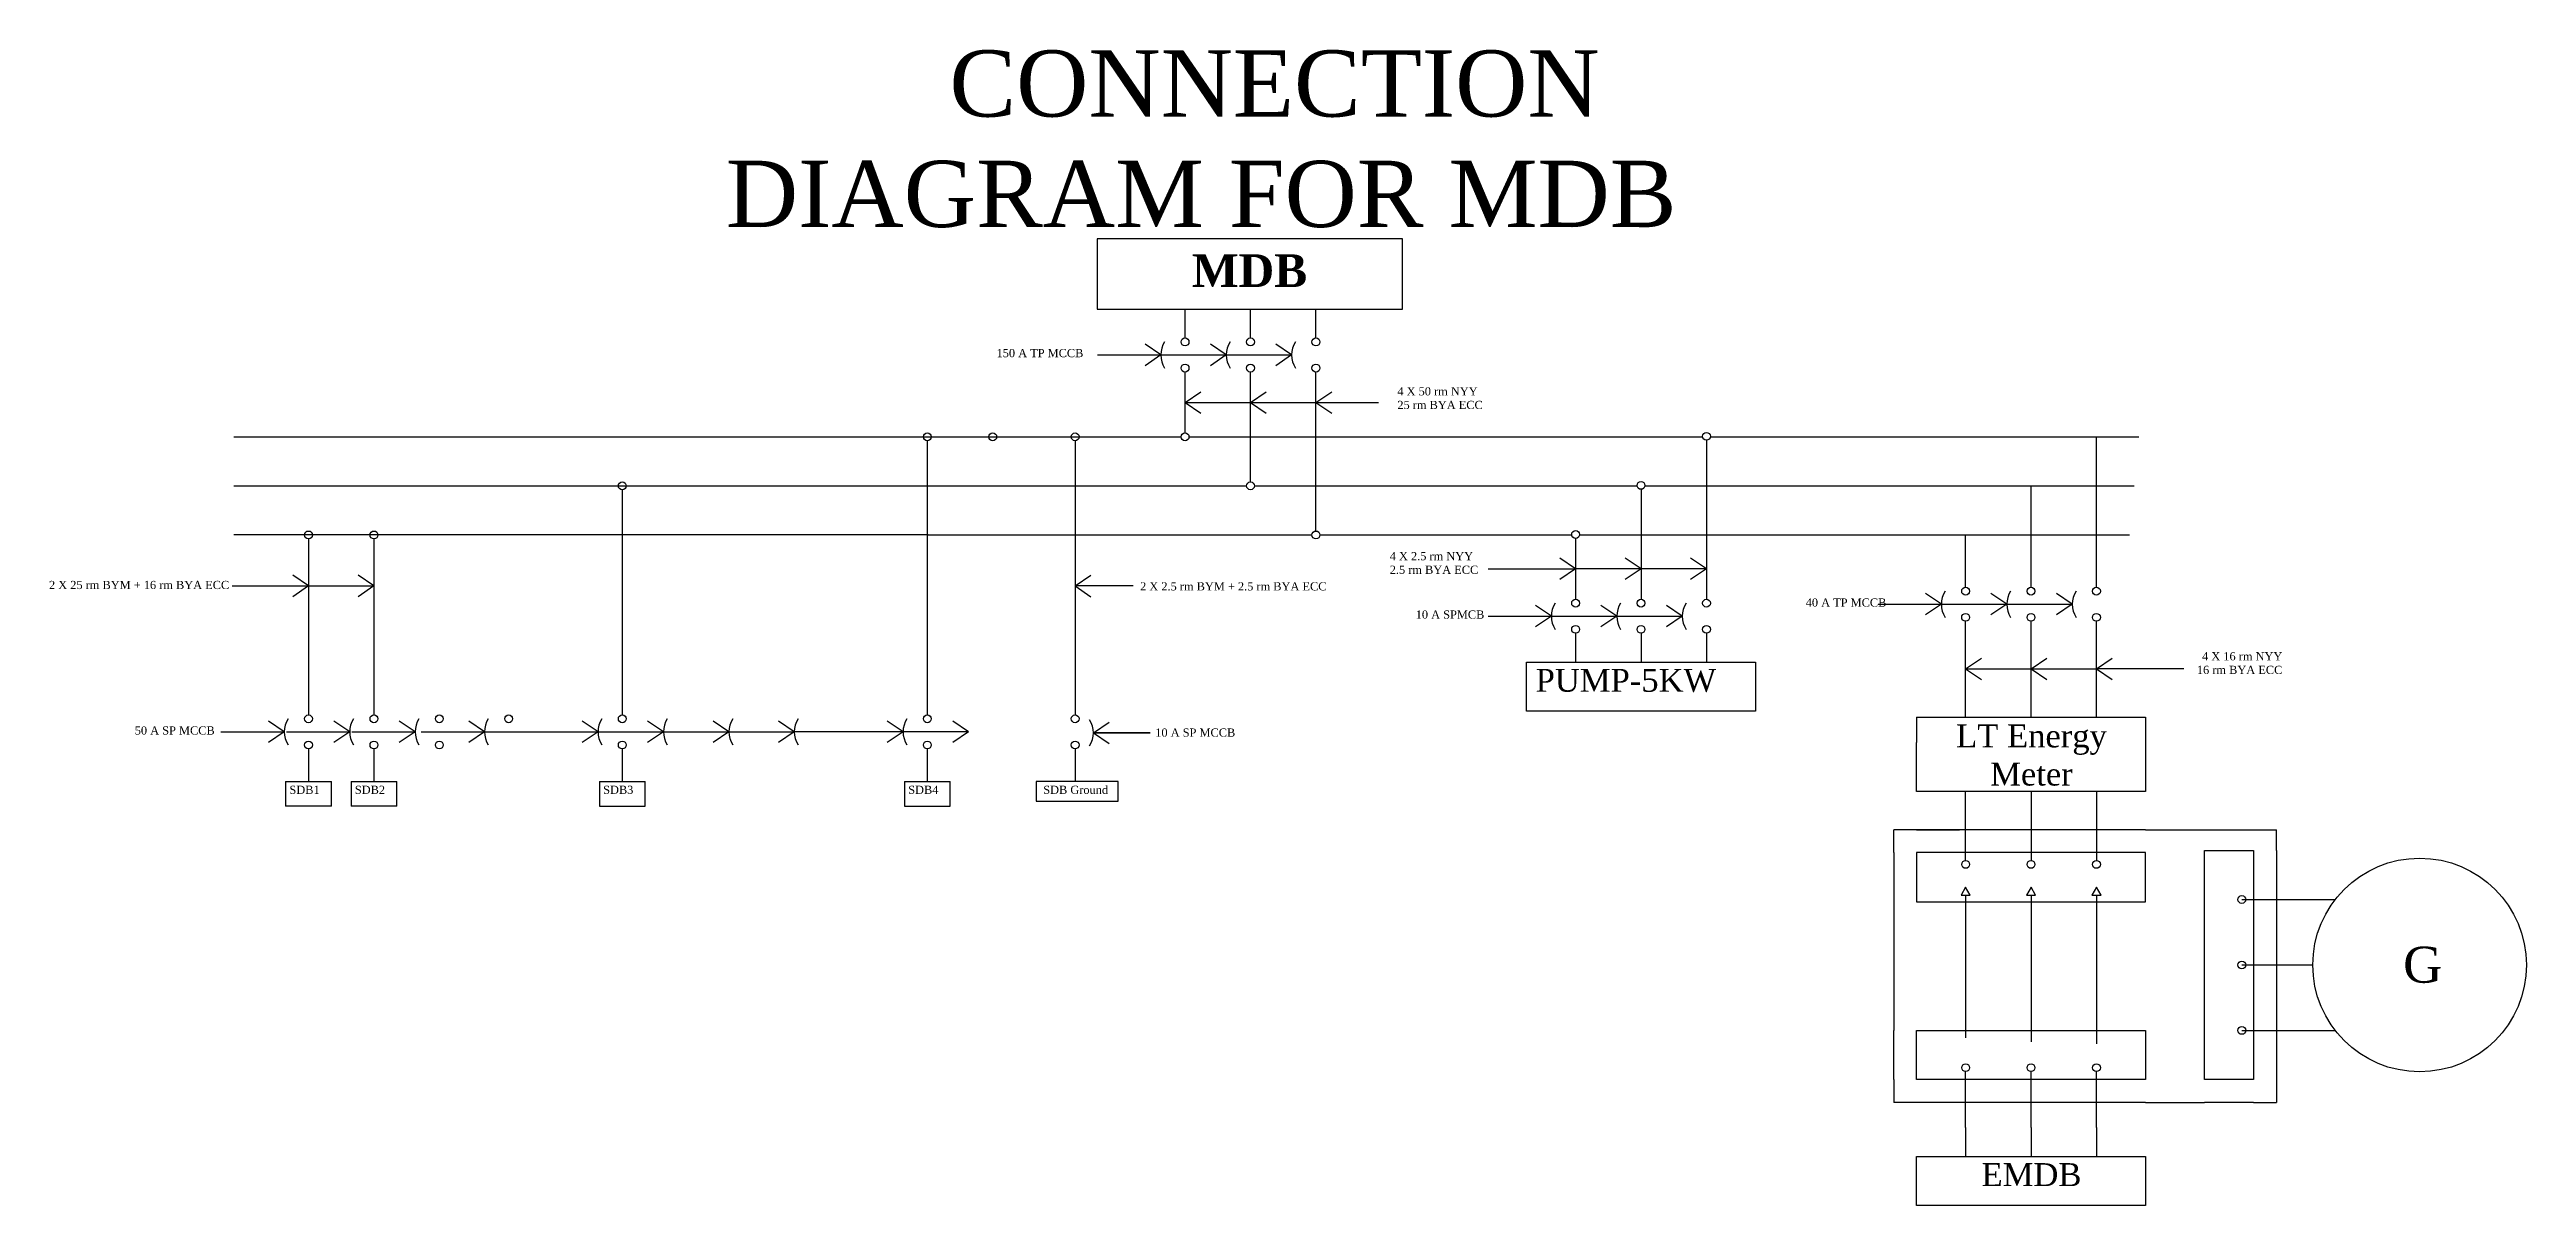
# Model space of a CAD drawing. Header units: inches. Extents: x -18 to 739, y -123 to 230.
import ezdxf

# ---------------------------------------------------------------- set-up
doc = ezdxf.new("R2010")
doc.units = ezdxf.units.IN
doc.header["$MEASUREMENT"] = 0

msp = doc.modelspace()

# ---------------------------------------------------------------- linework, layer by layer
for p, q in [((395.33, 172.18), (301.96, 172.18)), ((301.96, 172.18), (301.96, 150.72)), ((395.33, 150.72), (395.33, 172.18)), ((301.96, 150.72), (395.33, 150.72)), ((328.81, 141.92), (328.81, 150.72)), ((348.81, 141.92), (348.81, 150.72)), ((368.81, 141.92), (368.81, 150.72)), ((302.04, 136.72), (361.4, 136.72)), ((321.4, 136.72), (316.57, 139.99)), ((321.4, 136.72), (316.57, 133.44)), ((341.4, 136.72), (336.57, 139.99)), ((341.4, 136.72), (336.57, 133.44)), ((361.4, 136.72), (356.57, 139.99)), ((361.4, 136.72), (356.57, 133.44)), ((328.81, 112.91), (328.81, 131.52)), ((348.81, 97.91), (348.81, 131.52)), ((368.81, 82.91), (368.81, 131.52)), ((328.81, 122.21), (333.65, 125.48)), ((328.81, 122.21), (387.99, 122.21)), ((328.81, 122.21), (333.65, 118.94)), ((348.81, 122.21), (353.65, 125.48)), ((348.81, 122.21), (353.65, 118.94)), ((368.81, 122.21), (373.65, 125.48)), ((368.81, 122.21), (373.65, 118.94)), ((250.01, 110.51), (250.01, 51.71)), ((295.2, 110.51), (295.2, 51.71)), ((488.21, 110.66), (488.21, 62.05)), ((607.44, 65.72), (607.44, 111.71)), ((156.75, 95.51), (156.75, 51.71)), ((468.21, 95.66), (468.21, 62.05)), ((587.44, 65.72), (587.44, 96.71)), ((60.83, 80.51), (60.83, 51.71)), ((80.83, 80.51), (80.83, 51.71)), ((448.21, 80.66), (448.21, 62.05)), ((567.44, 65.72), (567.44, 81.71)), ((60.83, 66.11), (56, 69.38)), ((80.83, 66.11), (76, 69.38)), ((295.2, 66.11), (300.03, 69.38)), ((421.44, 71.36), (448.21, 71.36)), ((448.21, 71.36), (443.37, 74.63)), ((448.21, 71.36), (443.37, 68.08)), ((488.21, 71.36), (448.21, 71.36)), ((468.21, 71.36), (463.37, 74.63)), ((468.21, 71.36), (463.37, 68.08)), ((488.21, 71.36), (483.37, 74.63)), ((488.21, 71.36), (483.37, 68.08)), ((37.45, 66.11), (60.83, 66.11)), ((60.83, 66.11), (56, 62.83)), ((57.45, 66.11), (80.83, 66.11)), ((80.83, 66.11), (76, 62.83)), ((295.2, 66.11), (300.03, 62.83)), ((312.92, 66.11), (295.2, 66.11)), ((560.03, 60.52), (555.19, 63.79)), ((580.03, 60.52), (575.19, 63.79)), ((600.03, 60.52), (595.19, 63.79)), ((421.44, 56.85), (480.8, 56.85)), ((440.8, 56.85), (435.96, 60.13)), ((440.8, 56.85), (435.96, 53.58)), ((460.8, 56.85), (455.96, 60.13)), ((460.8, 56.85), (455.96, 53.58)), ((480.8, 56.85), (475.96, 60.13)), ((480.8, 56.85), (475.96, 53.58)), ((540.67, 60.52), (600.03, 60.52)), ((560.03, 60.52), (555.19, 57.25)), ((567.44, 25.98), (567.44, 55.32)), ((580.03, 60.52), (575.19, 57.25)), ((587.44, 25.98), (587.44, 55.32)), ((600.03, 60.52), (595.19, 57.25)), ((607.44, 25.98), (607.44, 55.32)), ((60.83, 51.71), (60.83, 36.71)), ((80.83, 51.71), (80.83, 36.71)), ((156.75, 51.71), (156.75, 36.71)), ((250.01, 51.71), (250.01, 36.71)), ((295.2, 51.71), (295.2, 36.71)), ((448.21, 51.65), (448.21, 42.85)), ((468.21, 51.65), (468.21, 42.85)), ((488.21, 51.65), (488.21, 42.85)), ((433.21, 42.85), (503.21, 42.85)), ((433.21, 27.85), (433.21, 42.85)), ((503.21, 42.85), (503.21, 27.85)), ((567.44, 40.76), (572.27, 44.03)), ((567.44, 40.76), (607.44, 40.76)), ((567.44, 40.76), (572.27, 37.48)), ((587.44, 40.76), (592.27, 44.03)), ((587.44, 40.76), (592.27, 37.48)), ((607.44, 40.76), (612.27, 44.03)), ((634.21, 40.76), (607.44, 40.76)), ((607.44, 40.76), (612.27, 37.48)), ((60.83, 36.71), (60.83, 26.71)), ((80.83, 36.71), (80.83, 26.71)), ((156.75, 36.71), (156.75, 26.71)), ((250.01, 36.71), (250.01, 26.71)), ((295.2, 36.71), (295.2, 26.71)), ((53.42, 21.51), (48.59, 24.78)), ((73.42, 21.51), (68.59, 24.78)), ((93.42, 21.51), (88.59, 24.78)), ((114.62, 21.51), (109.79, 24.78)), ((149.34, 21.51), (144.51, 24.78)), ((169.34, 21.51), (164.51, 24.78)), ((189.34, 21.51), (184.51, 24.78)), ((209.34, 21.51), (204.51, 24.78)), ((242.6, 21.51), (237.77, 24.78)), ((262.6, 21.51), (257.77, 24.78)), ((300.79, 21.23), (305.62, 24.51)), ((503.21, 27.85), (433.21, 27.85)), ((552.45, 25.98), (622.45, 25.98)), ((552.45, 25.98), (552.45, 18.24)), ((622.45, 25.98), (622.45, 18.24)), ((34.06, 21.51), (53.42, 21.51)), ((53.42, 21.51), (48.59, 18.23)), ((54.06, 21.51), (73.42, 21.51)), ((60.83, 16.31), (60.83, 6.31)), ((73.42, 21.51), (68.59, 18.23)), ((74.06, 21.51), (93.42, 21.51)), ((80.83, 16.31), (80.83, 6.31)), ((93.42, 21.51), (88.59, 18.23)), ((95.26, 21.51), (114.62, 21.51)), ((114.62, 21.51), (109.79, 18.23)), ((114.62, 21.51), (209.34, 21.51)), ((149.34, 21.51), (144.51, 18.23)), ((156.75, 16.31), (156.75, 6.31)), ((169.34, 21.51), (164.51, 18.23)), ((189.34, 21.51), (184.51, 18.23)), ((209.34, 21.51), (204.51, 18.23)), ((262.6, 21.51), (209.34, 21.51)), ((242.6, 21.51), (237.77, 18.23)), ((250.01, 16.31), (250.01, 6.31)), ((262.6, 21.51), (257.77, 18.23)), ((295.2, 16.31), (295.2, 6.31)), ((300.79, 21.23), (305.62, 17.96)), ((300.79, 21.23), (318.14, 21.23)), ((318.14, 21.23), (300.79, 21.23)), ((552.45, 3.24), (552.45, 18.24)), ((622.45, 18.24), (622.45, 3.24)), ((53.83, 6.31), (67.83, 6.31)), ((53.83, 6.31), (53.83, -1.19)), ((67.83, -1.19), (67.83, 6.31)), ((73.83, 6.31), (87.83, 6.31)), ((73.83, 6.31), (73.83, -1.19)), ((87.83, -1.19), (87.83, 6.31)), ((149.75, 6.31), (163.75, 6.31)), ((149.75, 6.31), (149.75, -1.19)), ((163.75, -1.19), (163.75, 6.31)), ((243.01, 6.31), (257.01, 6.31)), ((243.01, 6.31), (243.01, -1.19)), ((257.01, -1.19), (257.01, 6.31)), ((288.2, 6.31), (283.3, 6.31)), ((283.3, 6.31), (283.3, 0.34)), ((283.3, 0.34), (308.35, 0.34)), ((302.2, 6.31), (288.2, 6.31)), ((308.35, 6.31), (302.2, 6.31)), ((308.35, 0.34), (308.35, 6.31)), ((622.45, 3.24), (552.45, 3.24)), ((567.45, -17.8), (567.44, 3.24)), ((587.45, 3.24), (587.45, -17.8)), ((607.45, 3.24), (607.45, -17.8)), ((67.83, -1.19), (53.83, -1.19)), ((87.83, -1.19), (73.83, -1.19)), ((149.75, -1.19), (163.75, -1.19)), ((243.01, -1.19), (257.01, -1.19)), ((552.45, -8.4), (545.45, -8.4)), ((545.45, -15.4), (545.45, -8.4)), ((622.45, -8.4), (552.45, -8.4)), ((552.45, -8.4), (565.62, -8.4)), ((622.45, -8.4), (662.5, -8.4)), ((640.5, -84.74), (640.5, -14.74)), ((640.5, -14.74), (655.5, -14.74)), ((655.5, -14.74), (655.5, -84.74)), ((662.5, -14.74), (662.5, -8.4)), ((662.5, -14.74), (662.5, -84.74)), ((545.45, -15.4), (545.45, -30.4)), ((622.45, -15.4), (552.45, -15.4)), ((552.45, -15.4), (552.45, -30.4)), ((622.45, -30.4), (622.45, -15.4)), ((567.45, -26), (566.05, -28.43)), ((566.05, -28.43), (568.85, -28.43)), ((568.85, -28.43), (567.45, -26)), ((567.45, -28.43), (567.45, -71.97)), ((587.45, -26), (586.05, -28.43)), ((586.05, -28.43), (588.85, -28.43)), ((588.85, -28.43), (587.45, -26)), ((587.48, -28.43), (587.48, -73.19)), ((607.45, -26), (606.05, -28.43)), ((606.05, -28.43), (608.85, -28.43)), ((608.85, -28.43), (607.45, -26)), ((607.45, -28.43), (607.45, -73.89)), ((651.9, -29.74), (680.43, -29.74)), ((545.45, -30.4), (545.45, -69.74)), ((552.45, -30.4), (622.45, -30.4)), ((651.9, -49.74), (673.59, -49.74)), ((545.45, -84.74), (545.45, -69.74)), ((552.45, -69.74), (622.45, -69.74)), ((552.45, -84.74), (552.45, -69.74)), ((622.45, -69.74), (622.45, -84.74)), ((651.9, -69.74), (680.43, -69.74)), ((567.45, -99.46), (567.45, -82.34)), ((587.45, -99.46), (587.45, -82.34)), ((607.45, -99.46), (607.45, -82.34)), ((545.45, -84.74), (545.45, -91.74)), ((622.45, -84.74), (552.45, -84.74)), ((655.5, -84.74), (640.5, -84.74)), ((662.5, -84.74), (662.5, -91.74)), ((552.45, -91.74), (545.45, -91.74)), ((622.45, -91.74), (552.45, -91.74)), ((622.45, -91.74), (640.5, -91.74)), ((655.5, -91.74), (640.5, -91.74)), ((655.5, -91.74), (662.5, -91.74)), ((567.45, -99.46), (567.45, -108.26)), ((587.45, -99.46), (587.45, -108.26)), ((607.45, -99.46), (607.45, -108.26)), ((552.45, -108.26), (622.45, -108.26)), ((552.45, -123.26), (552.45, -108.26)), ((622.45, -108.26), (622.45, -123.26)), ((622.45, -123.26), (552.45, -123.26))]:
    msp.add_line(p, q)
at = {"color": 1}
for p, q in [((38.04, 111.71), (327.61, 111.71)), ((310.01, 111.71), (327.61, 111.71)), ((330.01, 111.71), (487.02, 111.71)), ((489.4, 111.71), (620.4, 111.71))]:
    msp.add_line(p, q, dxfattribs=at)
at = {"color": 3}
for p, q in [((38.04, 96.71), (287.61, 96.71)), ((287.61, 96.71), (290.01, 96.71)), ((290.01, 96.71), (347.61, 96.71)), ((350.01, 96.71), (467.02, 96.71)), ((469.4, 96.71), (530.2, 96.71)), ((530.2, 96.71), (618.93, 96.71))]:
    msp.add_line(p, q, dxfattribs=at)
at = {"color": 2}
for p, q in [((250.32, 81.71), (38.04, 81.71)), ((250.32, 81.71), (267.61, 81.71)), ((267.61, 81.71), (270.01, 81.71)), ((270.01, 81.71), (367.61, 81.71)), ((370.01, 81.71), (447.02, 81.71)), ((449.4, 81.71), (529.96, 81.71)), ((529.96, 81.71), (617.58, 81.71))]:
    msp.add_line(p, q, dxfattribs=at)
for centre, radius in [((328.81, 140.72), 1.2), ((348.81, 140.72), 1.2), ((368.81, 140.72), 1.2), ((328.81, 132.72), 1.2), ((348.81, 132.72), 1.2), ((368.81, 132.72), 1.2), ((250.01, 111.71), 1.2), ((270.01, 111.71), 1.2), ((295.2, 111.71), 1.2), ((328.81, 111.71), 1.2), ((488.21, 111.86), 1.2), ((156.75, 96.71), 1.2), ((348.81, 96.71), 1.2), ((468.21, 96.86), 1.2), ((60.83, 81.71), 1.2), ((80.83, 81.71), 1.2), ((368.81, 81.71), 1.2), ((448.21, 81.86), 1.2), ((448.21, 60.85), 1.2), ((468.21, 60.85), 1.2), ((488.21, 60.85), 1.2), ((567.44, 64.52), 1.2), ((587.44, 64.52), 1.2), ((607.44, 64.52), 1.2), ((448.21, 52.85), 1.2), ((468.21, 52.85), 1.2), ((488.21, 52.85), 1.2), ((567.44, 56.52), 1.2), ((587.44, 56.52), 1.2), ((607.44, 56.52), 1.2), ((60.83, 25.51), 1.2), ((80.83, 25.51), 1.2), ((100.83, 25.51), 1.2), ((122.03, 25.51), 1.2), ((156.75, 25.51), 1.2), ((250.01, 25.51), 1.2), ((295.2, 25.51), 1.2), ((60.83, 17.51), 1.2), ((80.83, 17.51), 1.2), ((100.83, 17.51), 1.2), ((156.75, 17.51), 1.2), ((250.01, 17.51), 1.2), ((295.2, 17.51), 1.2), ((567.45, -19), 1.2), ((587.45, -19), 1.2), ((607.45, -19), 1.2), ((706.25, -49.74), 32.66), ((651.9, -29.74), 1.2), ((651.9, -49.74), 1.2), ((651.9, -69.74), 1.2), ((567.45, -81.14), 1.2), ((587.45, -81.14), 1.2), ((607.45, -81.14), 1.2)]:
    msp.add_circle(centre, radius)
for centre, start, end in [((328.81, 136.72), 147.33343, 212.66657), ((348.81, 136.72), 147.33343, 212.66657), ((368.81, 136.72), 147.33343, 212.66657), ((448.21, 56.85), 147.33343, 212.66657), ((468.21, 56.85), 147.33343, 212.66657), ((488.21, 56.85), 147.33343, 212.66657), ((567.44, 60.52), 147.33343, 212.66657), ((587.44, 60.52), 147.33343, 212.66657), ((607.44, 60.52), 147.33343, 212.66657), ((60.83, 21.51), 147.33343, 212.66657), ((80.83, 21.51), 147.33343, 212.66657), ((100.83, 21.51), 147.33343, 212.66657), ((122.03, 21.51), 147.33343, 212.66657), ((156.75, 21.51), 147.33343, 212.66657), ((176.75, 21.51), 147.33343, 212.66657), ((196.75, 21.51), 147.33343, 212.66657), ((216.75, 21.51), 147.33343, 212.66657), ((250.01, 21.51), 147.33343, 212.66657), ((293.37, 21.23), 327.33343, 32.66657)]:
    msp.add_arc(centre, 7.41, start, end)

# ---------------------------------------------------------------- texts
for s, insert, char_height, width, attachment_point in [('{\\fAgency FB|b0|i0|c0|p34;\\C43;\\c3649492;    \\fTimes New Roman|b0|i0|c0|p18;\\C256;     CONNECTION DIAGRAM FOR MDB}', (188.44, 229.86), 20.25, 358.9708, 1), ('{\\fTimes New Roman|b1|i0|c0|p18;MDB}', (330.92, 167.51), 10, 52.2261, 1), ('{\\fTimes New Roman|b0|i0|c0|p18;150 A TP MCCB}', (271.18, 138.55), 2.5, 27.5857, 1), ('{\\fTimes New Roman|b0|i0|c0|p18;4 X 50 rm NYY\\P25 rm BYA ECC}', (393.71, 126.87), 2.5, 27.5857, 1), ('{\\fTimes New Roman|b0|i0|c0|p18;4 X 2.5 rm NYY\\P2.5 rm BYA ECC}', (391.38, 76.48), 2.5, 27.5857, 1), ('{\\fTimes New Roman|b0|i0|c0|p18;2 X 25 rm BYM + 16 rm BYA ECC}', (-18.52, 67.67), 2.5, 54.3572, 1), ('{\\fTimes New Roman|b0|i0|c0|p18;2 X 2.5 rm BYM + 2.5 rm BYA ECC}', (315.05, 67.25), 2.5, 55.8569, 1), ('{\\fTimes New Roman|b0|i0|c0|p18;40 A TP MCCB}', (518.56, 62.3), 2.5, 34.4633, 1), ('{\\fTimes New Roman|b0|i0|c0|p18;10 A SPMCB}', (399.33, 58.63), 2.5, 34.4633, 1), ('{\\fTimes New Roman|b0|i0|c0|p18;4 X 16 rm NYY\\P16 rm BYA ECC}', (664.27, 45.88), 2.5, 27.5857, 3), ('{\\fTimes New Roman|b0|i0|c0|p18;PUMP-5KW}', (435.98, 40.77), 7, 64.7344, 1), ('{\\fTimes New Roman|b0|i0|c0|p18;50 A SP MCCB}', (7.7, 23.19), 2.5, 34.4633, 1), ('{\\fTimes New Roman|b0|i0|c0|p18;LT Energy\\PMeter}', (587.59, 14.39), 7, 64.7344, 5), ('{\\fTimes New Roman|b0|i0|c0|p18;10 A SP MCCB}', (319.7, 22.55), 2.5, 34.4633, 1), ('{\\fTimes New Roman|b0|i0|c0|p18;SDB1}', (54.99, 5.05), 2.5, 11.7781, 1), ('{\\fTimes New Roman|b0|i0|c0|p18;SDB2}', (74.99, 5.05), 2.5, 11.7781, 1), ('{\\fTimes New Roman|b0|i0|c0|p18;SDB3}', (150.91, 5.05), 2.5, 11.7781, 1), ('{\\fTimes New Roman|b0|i0|c0|p18;SDB4}', (244.17, 5.05), 2.5, 11.7781, 1), ('{\\fTimes New Roman|b0|i0|c0|p18;SDB Ground}', (285.45, 5.05), 2.5, 33.0078, 1), ('{\\fTimes New Roman|b0|i0|c0|p18;G}', (701.2, -44.15), 11, 40.8932, 1), ('{\\fTimes New Roman|b0|i0|c0|p18;EMDB}', (587.59, -113.84), 7, 64.7344, 5)]:
    msp.add_mtext(s, dxfattribs=dict(insert=insert, char_height=char_height, width=width, attachment_point=attachment_point))

doc.saveas('drawing.dxf')
